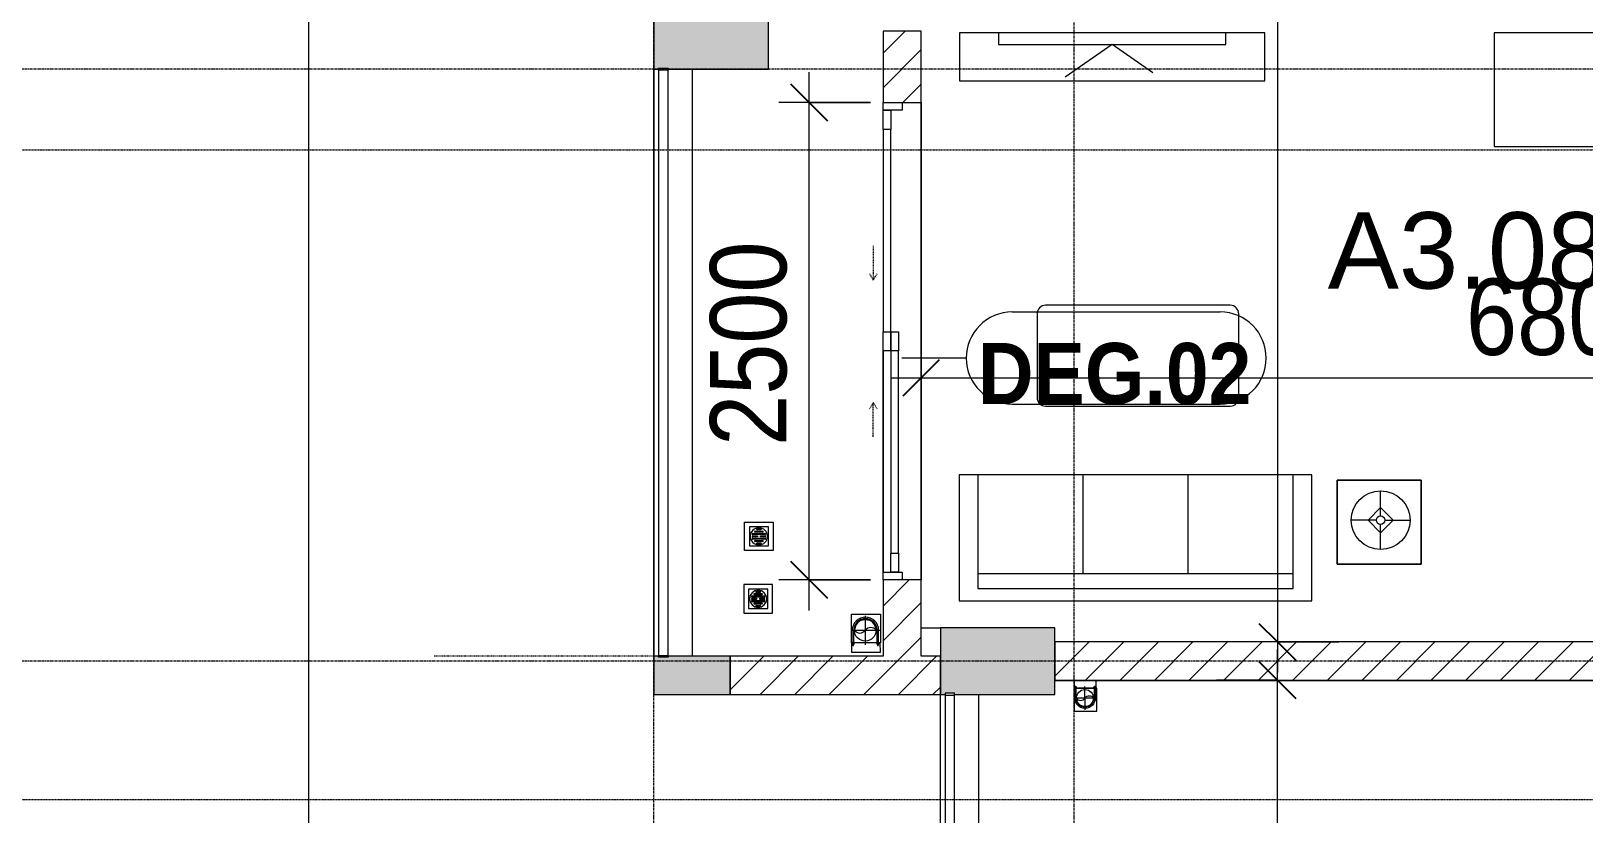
# Model space of a CAD drawing. Header units: millimetres. Extents: x 1591 to 239055, y -15958 to 83255.
# Drawn here: x 198571 to 206702, y 69136 to 73237 of the extents above; entities that cross this region are included whole.
import ezdxf

# ---------------------------------------------------------------- set-up
doc = ezdxf.new("R2010")
doc.units = ezdxf.units.MM
for name, pattern in [('Dash', [6, 3, -3]), ('Dash 1_8_', [6.35, 3.175, -3.175]), ('Dash Dot 3_16_', [7.9375, 4.7625, -1.5875, 0, -1.5875]), ('Grid Line', [22.225, 12.7, -3.175, 3.175, -3.175]), ('IMPORT-CENTER _2_', [40.64, 25.4, -5.08, 5.08, -5.08])]:
    doc.linetypes.add(name, pattern=pattern)
for name, color, linetype, lineweight in [('0-1', 250, 'Continuous', 5), ('A-ANNO-DIMS', 211, 'Continuous', 9), ('A-ANNO-DIMS-160', 211, 'Continuous', 9), ('A-AREA', 32, 'Dash 1_8_', 9), ('A-AREA-IDEN', 2, 'Continuous', 9), ('A-DOOR', 31, 'Continuous', 9), ('A-DOOR-FRAM', 31, 'Continuous', 9), ('A-DOOR-HDLN', 31, 'Dash', 9), ('A-DOOR-IDEN', 31, 'Continuous', 9), ('A-FLOR-1', 7, 'Continuous', 9), ('A-FLOR-2', 9, 'Continuous', 9), ('A-FLOR-HRAL', 11, 'Continuous', 9), ('A-FLOR-HRAL-1', 254, 'Continuous', 9), ('A-FLOR-HRAL-2', 9, 'Continuous', 9), ('A-WALL', 113, 'Continuous', 9), ('A-WALL-2', 9, 'Continuous', 9), ('A-WALL-3', 113, 'Continuous', 18), ('A-WALL-PATT-2', 111, 'Continuous', 9), ('G-ANNO-SYMB-1', 111, 'Dash Dot 3_16_', 18), ('G-IMPT', 8, 'Continuous', 9), ('G-IMPT-2', 8, 'IMPORT-CENTER _2_', 9), ('I-FURN', 30, 'Continuous', 9), ('I-FURN-1', 254, 'Continuous', 9), ('M-EQPM', 50, 'Continuous', 9), ('M-EQPM-1', 254, 'Continuous', 9), ('S-COLS-1', 52, 'Continuous', 5), ('S-COLS-2', 250, 'Continuous', 18), ('S-GRID-1', 1, 'Grid Line', 9)]:
    doc.layers.add(name, color=color, linetype=linetype, lineweight=lineweight)
doc.styles.add('Arial_13', font='arial_0.ttf', dxfattribs={"height": 400})
doc.styles.add('Arial_B_5', font='arialbd_0.ttf', dxfattribs={"width": 0.9, "height": 320})
doc.styles.add('UTM Avo', font='UTM Avo.ttf', dxfattribs={"width": 0.9, "height": 400})
doc.dimstyles.new('1_Dim_chi_tiet_2_5', dxfattribs={"dimscale": 304.8, "dimtxt": 399.720379, "dimasz": 0.629921, "dimexe": 0.524934, "dimexo": 0.0625, "dimgap": 0.052493, "dimtad": 1, "dimdec": 0, "dimrnd": 5, "dimzin": 0, "dimdsep": 46, "dimtxsty": 'UTM Avo', "dimblk1": 'OBLIQUE', "dimblk2": 'OBLIQUE', "dimsah": 1, "dimcen": 0.09, "dimdle": 0.524934, "dimazin": 0, "dimtfac": 1, "dimtdec": 4, "dimtix": 1, "dimtmove": 0, "dimatfit": 3, "dimfxl": 1.049869, "dimfxlon": 1, "dimtvp": 1, "dimtolj": 1, "dimtzin": 0, "dimarcsym": 2})
doc.dimstyles.new('1_Dim_chi_tiet_2_5_1', dxfattribs={"dimscale": 304.8, "dimtxt": 399.720379, "dimasz": 0.629921, "dimexe": 0.524934, "dimexo": 0.0625, "dimgap": 0.052493, "dimtad": 1, "dimdec": 0, "dimrnd": 5, "dimzin": 0, "dimdsep": 46, "dimtxsty": 'UTM Avo', "dimblk1": 'OBLIQUE', "dimblk2": 'OBLIQUE', "dimsah": 1, "dimcen": 0.09, "dimdle": 0.524934, "dimazin": 0, "dimtfac": 1, "dimtdec": 4, "dimtix": 1, "dimtmove": 0, "dimatfit": 3, "dimfxl": 1.049869, "dimfxlon": 1, "dimtvp": 1, "dimtolj": 1, "dimtzin": 0, "dimarcsym": 2})
pattern_1 = [(45, (95879.7, 0), (-90.50967, 90.50967), [])]

# ---------------------------------------------------------------- blocks, each defined once
blk = doc.blocks.new('NCV_TKTC_KET CAU_rvt-1-TKCS_MB TẦNG 6-8')
at = {"layer": 'S-COLS-1'}
for points in [[(106552.6, 73036.9), (106552.6, 73386.9), (105952.6, 73386.9), (105952.6, 73036.9), (105977.6, 73036.9), (105977.6, 73041.9), (106027.6, 73041.9), (106027.6, 73036.9), (106086.5, 73036.9)], [(108052.6, 69761.9), (108052.6, 70111.9), (107452.6, 70111.9), (107452.6, 69761.9), (107477.5, 69761.9), (107477.5, 69769), (107527.5, 69769), (107527.5, 69761.9), (107698.5, 69761.9)], [(106086.5, 69761.9), (106352.4, 69761.9), (106352.4, 69961.9), (106027.6, 69961.9), (106027.6, 69956.9), (105977.6, 69956.9), (105977.6, 69961.9), (105952.4, 69961.9), (105952.4, 69761.9), (106027.6, 69761.9)]]:
    blk.add_hatch(color=256, dxfattribs=at).paths.add_polyline_path(points)
at = {"layer": 'A-FLOR-1'}
for p, q in [((105952.4, 76536.9), (105952.4, 69961.9)), ((108052.6, 69835.3), (111052.6, 69835.3))]:
    blk.add_line(p, q, dxfattribs=at)
at = {"layer": 'S-COLS-2'}
for p, q in [((105952.6, 73386.9), (105952.6, 73036.9)), ((106552.6, 73036.9), (106552.6, 73386.9)), ((105952.6, 73036.9), (105977.6, 73036.9)), ((106027.6, 73036.9), (106552.6, 73036.9)), ((107452.6, 70111.9), (107452.6, 69761.9)), ((108052.6, 70111.9), (107452.6, 70111.9)), ((108052.6, 69761.9), (108052.6, 70111.9)), ((105977.6, 69961.9), (105952.4, 69961.9)), ((105952.4, 69961.9), (105952.4, 69761.9)), ((106352.4, 69961.9), (106027.6, 69961.9)), ((106352.4, 69761.9), (106352.4, 69961.9)), ((105952.4, 69761.9), (106352.4, 69761.9)), ((107452.6, 69761.9), (107477.5, 69761.9)), ((107527.5, 69761.9), (108052.6, 69761.9))]:
    blk.add_line(p, q, dxfattribs=at)
blk = doc.blocks.new('Railing - 50 x 10mm-901205-TKCS_MB TẦNG 6-8')
at = {"layer": 'A-FLOR-HRAL-2'}
for p, q in [((25, 5), (-25, 5)), ((-25, 5), (-25, -5)), ((25, -5), (25, 5)), ((-25, -5), (25, -5))]:
    blk.add_line(p, q, dxfattribs=at)
blk = doc.blocks.new('Railing - Railing-883597-TKCS_MB TẦNG 6-8')
at = {"layer": 'A-FLOR-HRAL-2'}
for p, q in [((84569, 60498.3), (84569, 59383.3)), ((84619, 59383.3), (84619, 60498.3))]:
    blk.add_line(p, q, dxfattribs=at)
for p in [(84594, 60503.3), (84594, 59378.3)]:
    blk.add_blockref('Railing - 50 x 10mm-901205-TKCS_MB TẦNG 6-8', p)
blk = doc.blocks.new('HE BEP A1 - HE BEP A 2-885810-TKCS_MB TẦNG 6-8')
at = {"layer": 'I-FURN'}
for p, q in [((662.4, 594.4), (0, 594.4)), ((0, 594.4), (0, 0)), ((662.4, 0), (662.4, 594.4)), ((662.4, 594.4), (3700, 594.4)), ((662.4, 0), (662.4, 594.4)), ((3700, 594.4), (3700, 0)), ((3700, 594.4), (3700, 0)), ((862.4, 494.4), (1706.9, 494.4)), ((3175.6, 513.2), (2394, 513.2)), ((844.9, 120.7), (844.9, 476.9)), ((876.4, 408.9), (1346.8, 408.9)), ((1298.3, 440.1), (924.9, 440.1)), ((1644.4, 423.2), (1459, 423.2)), ((1602.7, 313.4), (1523.8, 418.4)), ((1541.1, 452.3), (1528.6, 445.1)), ((1566.6, 443.1), (1618.1, 322.3)), ((1724.4, 476.9), (1724.4, 120.7)), ((2364, 483.2), (2364, 111.2)), ((2474.5, 410.3), (2470.1, 405.9)), ((2503.6, 381.1), (2474.5, 410.3)), ((2692.1, 413), (2663, 383.9)), ((2667.3, 379.5), (2696.5, 408.6)), ((2696.5, 408.6), (2692.1, 413)), ((2873.2, 408.6), (2877.5, 413)), ((2902.3, 379.5), (2873.2, 408.6)), ((2877.5, 413), (2906.7, 383.9)), ((3066, 381.1), (3095.1, 410.3)), ((3095.1, 410.3), (3099.5, 405.9)), ((3205.6, 483.2), (3205.6, 111.2)), ((871.5, 386.8), (871.5, 182.3)), ((871.5, 380.9), (1351.6, 380.9)), ((871.5, 352.9), (1351.6, 352.9)), ((1351.6, 182.3), (1351.6, 386.8)), ((1405.6, 369.9), (1405.6, 183.2)), ((1697.8, 183.2), (1697.8, 369.9)), ((2470.1, 405.9), (2499.2, 376.7)), ((2499.2, 376.7), (2503.6, 381.1)), ((2663, 383.9), (2667.3, 379.5)), ((2906.7, 383.9), (2902.3, 379.5)), ((3070.4, 376.7), (3066, 381.1)), ((3099.5, 405.9), (3070.4, 376.7)), ((871.5, 324.9), (1351.6, 324.9)), ((871.5, 296.9), (1351.6, 296.9)), ((871.5, 268.9), (1351.6, 268.9)), ((1618.1, 322.3), (1602.7, 313.4)), ((871.5, 240.9), (1351.6, 240.9)), ((871.5, 212.9), (1351.6, 212.9)), ((871.5, 184.9), (1351.6, 184.9)), ((2467.4, 188.3), (2496.5, 217.4)), ((2471.8, 183.9), (2467.4, 188.3)), ((2500.9, 213), (2471.8, 183.9)), ((2496.5, 217.4), (2500.9, 213)), ((2660.2, 215.8), (2664.6, 220.2)), ((2689.3, 186.7), (2660.2, 215.8)), ((2664.6, 220.2), (2693.7, 191.1)), ((2693.7, 191.1), (2689.3, 186.7)), ((2905, 220.2), (2875.9, 191.1)), ((2875.9, 191.1), (2880.3, 186.7)), ((2880.3, 186.7), (2909.4, 215.8)), ((2909.4, 215.8), (2905, 220.2)), ((3073.1, 217.4), (3068.7, 213)), ((3068.7, 213), (3097.9, 183.9)), ((3102.3, 188.3), (3073.1, 217.4)), ((3097.9, 183.9), (3102.3, 188.3)), ((1706.9, 103.2), (862.4, 103.2)), ((877.9, 156.9), (1345.2, 156.9)), ((924.9, 128.9), (1298.3, 128.9)), ((1459, 129.9), (1644.4, 129.9)), ((2451.6, 122.3), (2451.6, 118.3)), ((2484.1, 122.3), (2451.6, 122.3)), ((2451.6, 118.3), (2484.1, 118.3)), ((2484.1, 118.3), (2484.1, 122.3)), ((3085.5, 118.3), (3085.5, 122.3)), ((3085.5, 122.3), (3118, 122.3)), ((3118, 118.3), (3085.5, 118.3)), ((3118, 122.3), (3118, 118.3)), ((0, 0), (662.4, 0)), ((3700, 0), (662.4, 0)), ((3175.6, 81.2), (2394, 81.2))]:
    blk.add_line(p, q, dxfattribs=at)
for centre, radius in [((1485.9, 449.9), 17.8), ((1592.6, 449.9), 17.8), ((2581.9, 298.5), 142.6), ((2581.9, 298.5), 131.3), ((2987.7, 298.5), 142.6), ((2987.7, 298.5), 131.3), ((1552.8, 316.6), 22.2), ((2581.9, 298.5), 87.2), ((2581.9, 298.5), 43.6), ((2581.9, 298.5), 30.9), ((2987.7, 298.5), 87.2), ((2987.7, 298.5), 43.6), ((2987.7, 298.5), 30.9)]:
    blk.add_circle(centre, radius, dxfattribs=at)
for centre, radius, start, end in [((862.4, 476.9), 17.5, 90, 180), ((1706.9, 476.9), 17.5, 0, 90), ((2394, 483.2), 30, 90, 180), ((3175.6, 483.2), 30, 360, 90), ((924.9, 386.8), 53.3, 90, 180), ((1298.3, 386.8), 53.3, 360, 90), ((1459, 369.9), 53.3, 90, 180), ((1537.5, 429.7), 17.8, 119.9521, 219.46175), ((1549.9, 436.9), 17.8, 20.53791, 119.9521), ((1644.4, 369.9), 53.3, 360, 90), ((924.9, 182.3), 53.3, 180, 270), ((1298.3, 182.3), 53.3, 270, 360), ((1459, 183.2), 53.3, 180, 270), ((1644.4, 183.2), 53.3, 270, 360), ((862.4, 120.7), 17.5, 180, 270), ((1706.9, 120.7), 17.5, 270, 360), ((2394, 111.2), 30, 180, 270), ((2485.1, 120.7), 33.5, 163.94189, 180), ((2485.1, 120.7), 33.5, 180, 196.05811), ((2476.6, 123.1), 24.7, 145.20397, 163.94189), ((2476.6, 118.2), 24.7, 196.05811, 214.79603), ((2467.8, 120.3), 11.6, 9.9102, 170.0898), ((2467.8, 120.3), 11.6, 189.71775, 350.28225), ((2471.3, 126.9), 18.1, 120.79762, 145.20397), ((2471.3, 114.5), 18.1, 214.79603, 239.20238), ((2467.9, 132.6), 11.5, 90, 120.79762), ((2467.9, 108.8), 11.5, 239.20238, 270), ((2467.9, 132.6), 11.5, 59.20238, 90), ((2467.9, 108.8), 11.5, 270, 300.79762), ((2464.5, 126.9), 18.1, 34.79603, 59.20238), ((2464.5, 114.5), 18.1, 300.79762, 325.20397), ((2459.1, 123.1), 24.7, 16.05811, 34.79603), ((2459.1, 118.2), 24.7, 325.20397, 343.94189), ((2450.6, 120.7), 33.5, 0, 16.05811), ((2450.6, 120.7), 33.5, 343.94189, 0), ((3119, 120.7), 33.5, 163.94189, 180), ((3119, 120.7), 33.5, 180, 196.05811), ((3110.5, 123.1), 24.7, 145.20397, 163.94189), ((3110.5, 118.2), 24.7, 196.05811, 214.79603), ((3105.2, 126.9), 18.1, 120.79762, 145.20397), ((3105.2, 114.5), 18.1, 214.79603, 239.20238), ((3101.8, 120.3), 11.6, 9.9102, 170.0898), ((3101.8, 120.3), 11.6, 189.71775, 350.28225), ((3101.8, 132.6), 11.5, 90, 120.79762), ((3101.8, 108.8), 11.5, 239.20238, 270), ((3101.8, 132.6), 11.5, 59.20238, 90), ((3101.8, 108.8), 11.5, 270, 300.79762), ((3098.4, 126.9), 18.1, 34.79603, 59.20238), ((3098.4, 114.5), 18.1, 300.79762, 325.20397), ((3093, 123.1), 24.7, 16.05811, 34.79603), ((3093, 118.2), 24.7, 325.20397, 343.94189), ((3084.5, 120.7), 33.5, 0, 16.05811), ((3084.5, 120.7), 33.5, 343.94189, 0), ((3175.6, 111.2), 30, 270, 0)]:
    blk.add_arc(centre, radius, start, end, dxfattribs=at)
at = {"layer": 'I-FURN-1'}
for p, q in [((3700, 594.4), (0, 594.4)), ((0, 594.4), (0, 0)), ((3700, 0), (3700, 594.4)), ((0, 0), (3700, 0))]:
    blk.add_line(p, q, dxfattribs=at)
blk = doc.blocks.new('THU NUOC - THU NUOC-455054-TKCS_MB TẦNG 6-8')
at = {"layer": 'M-EQPM-1'}
for p, q in [((-66.3, -70.6), (-66.3, 79.4)), ((-66.3, 79.4), (83.7, 79.4)), ((58.7, 54.4), (-41.3, 54.4)), ((-41.3, 54.4), (-41.3, -45.6)), ((-23.3, 19.6), (40.9, 19.6)), ((40.9, 13.6), (-23.3, 13.6)), ((-23.3, 7.2), (0.7, 7.2)), ((0.7, 1.2), (-23.3, 1.2)), ((-11, 32.1), (28.5, 32.1)), ((28.5, 26.1), (-11, 26.1)), ((-1.1, 44.5), (18.5, 44.5)), ((18.5, 38.5), (-1.1, 38.5)), ((0.7, 7.2), (0.7, 1.2)), ((16.7, 1.2), (16.7, 7.2)), ((16.7, 7.2), (40.9, 7.2)), ((40.9, 1.2), (16.7, 1.2)), ((58.7, -45.6), (58.7, 54.4)), ((83.7, 79.4), (83.7, -70.6)), ((83.7, -70.6), (-66.3, -70.6)), ((-41.3, -45.6), (58.7, -45.6)), ((-23.3, -4.8), (40.9, -4.8)), ((40.9, -10.8), (-23.3, -10.8)), ((-11, -17.3), (28.5, -17.3)), ((28.5, -23.3), (-11, -23.3)), ((-1.1, -29.6), (18.5, -29.6)), ((18.5, -35.6), (-1.1, -35.6))]:
    blk.add_line(p, q, dxfattribs=at)
for centre, radius, start, end in [((8.7, 4.4), 45, 0, 180), ((8.7, 4.4), 45, 360, 180), ((8.7, 4.4), 45, 180, 0), ((8.7, 4.4), 45, 180, 360), ((-23.3, 16.6), 3, 90, 270), ((-23.3, 4.2), 3, 90, 270), ((-11, 29.1), 3, 90, 270), ((-1.1, 41.5), 3, 90, 270), ((18.5, 41.5), 3, 270, 90), ((28.5, 29.1), 3, 270, 90), ((40.9, 16.6), 3, 270, 90), ((40.9, 4.2), 3, 270, 90), ((-23.3, -7.8), 3, 90, 270), ((-11, -20.3), 3, 90, 270), ((-1.1, -32.6), 3, 90, 270), ((18.5, -32.6), 3, 270, 90), ((28.5, -20.3), 3, 270, 90), ((40.9, -7.8), 3, 270, 90)]:
    blk.add_arc(centre, radius, start, end, dxfattribs=at)
blk = doc.blocks.new('LOBBY_SOFA_1 - LOBBY_SOFA_1-901220-TKCS_MB TẦNG 6-8')
at = {"layer": 'I-FURN'}
for p, q in [((-2556, 0), (-2556, -660)), ((-708, 0), (-2556, 0)), ((-708, -660), (-708, 0)), ((-2457, -66), (-2457, -660)), ((-807, -66), (-2457, -66)), ((-807, -660), (-807, -66)), ((-807, -143), (-2457, -143)), ((-1907, -143), (-1907, -660)), ((-1357, -143), (-1357, -660)), ((-3128.2, -193.5), (-2688.2, -193.5)), ((-3128.2, -633.5), (-3128.2, -193.5)), ((-2688.2, -193.5), (-2688.2, -633.5)), ((-2915.4, -269), (-2915.4, -401)), ((-2915.4, -357), (-2981.4, -423)), ((-2849.4, -423), (-2915.4, -357)), ((-2937.4, -423), (-3069.4, -423)), ((-2981.4, -423), (-2915.4, -489)), ((-2915.4, -489), (-2849.4, -423)), ((-2915.4, -445), (-2915.4, -577)), ((-2893.4, -423), (-2761.4, -423)), ((-2688.2, -633.5), (-3128.2, -633.5)), ((-2556, -660), (-708, -660)), ((-1160.3, -1020.5), (-2128.3, -1020.5)), ((-2172.3, -1064.5), (-2172.3, -1504.5)), ((-1116.3, -1504.5), (-1116.3, -1064.5)), ((-2128.3, -1548.5), (-1160.3, -1548.5))]:
    blk.add_line(p, q, dxfattribs=at)
for radius in [154, 22]:
    blk.add_circle((-2915.4, -423), radius, dxfattribs=at)
for centre, start, end in [((-2128.3, -1064.5), 90, 180), ((-1160.3, -1064.5), 0, 90), ((-2128.3, -1504.5), 180, 270), ((-1160.3, -1504.5), 270, 0)]:
    blk.add_arc(centre, 44, start, end, dxfattribs=at)
at = {"layer": 'I-FURN-1'}
for p, q in [((-708, 0), (-2556, 0)), ((-2556, 0), (-2556, -660)), ((-708, -660), (-708, 0)), ((-2688.2, -193.5), (-3128.2, -193.5)), ((-3128.2, -193.5), (-3128.2, -633.5)), ((-2688.2, -633.5), (-2688.2, -193.5)), ((-3128.2, -633.5), (-2688.2, -633.5)), ((-2556, -660), (-708, -660)), ((-1160.3, -1020.5), (-2128.3, -1020.5)), ((-2172.3, -1064.5), (-2172.3, -1504.5)), ((-1116.3, -1504.5), (-1116.3, -1064.5)), ((-2128.3, -1548.5), (-1160.3, -1548.5))]:
    blk.add_line(p, q, dxfattribs=at)
for centre, start, end in [((-2128.3, -1064.5), 90, 180), ((-1160.3, -1064.5), 0, 90), ((-2128.3, -1504.5), 180, 270), ((-1160.3, -1504.5), 270, 0)]:
    blk.add_arc(centre, 44, start, end, dxfattribs=at)
blk = doc.blocks.new('RES_BAN AN - RES_BAN AN-901223-TKCS_MB TẦNG 6-8')
at = {"layer": 'I-FURN-1'}
for p, q in [((1600, 0), (0, 0)), ((0, 0), (0, -250)), ((1600, -250), (1600, 0)), ((0, -250), (1600, -250))]:
    blk.add_line(p, q, dxfattribs=at)
blk = doc.blocks.new('KE TIVI-2 - KE TIVI-2-885819-TKCS_MB TẦNG 6-8')
at = {"layer": 'I-FURN-1'}
for p, q in [((-595.6, 0), (-595.6, -60)), ((595.6, 0), (-595.6, 0)), ((-595.6, -60), (595.6, -60)), ((0, -60), (-245.7, -232.1)), ((213, -209.1), (0, -60)), ((595.6, -60), (595.6, 0))]:
    blk.add_line(p, q, dxfattribs=at)
blk = doc.blocks.new('NCV_TKTC_TANG 6 - 8_rvt-2-TKCS_MB TẦNG 6-8')
at = {"layer": 'A-FLOR-2'}
for p, q in [((107352.6, 72861.9), (107352.6, 70361.9)), ((107352.6, 70361.9), (107352.6, 72861.9)), ((107152.6, 71561.9), (107152.6, 70401.9)), ((107352.6, 70111.9), (107452.6, 70111.9))]:
    blk.add_line(p, q, dxfattribs=at)
at = {"layer": 'A-WALL-2'}
for p, q in [((107452.6, 68636.9), (107452.6, 69761.9)), ((107652.6, 69761.9), (107652.6, 68636.9))]:
    blk.add_line(p, q, dxfattribs=at)
at = {"layer": 'A-FLOR-HRAL-1'}
blk.add_blockref('Railing - Railing-883597-TKCS_MB TẦNG 6-8', (22908.5, 9260.7), dxfattribs=at)
at = {"layer": 'I-FURN-1'}
for name, p in [('RES_BAN AN - RES_BAN AN-901223-TKCS_MB TẦNG 6-8', (107552.2, 73226.9)), ('KE TIVI-2 - KE TIVI-2-885819-TKCS_MB TẦNG 6-8', (108352.2, 73226.9)), ('HE BEP A1 - HE BEP A 2-885810-TKCS_MB TẦNG 6-8', (110352.6, 72632.6))]:
    blk.add_blockref(name, p, dxfattribs=at)
at = {"layer": 'I-FURN-1', "rotation": 180}
blk.add_blockref('LOBBY_SOFA_1 - LOBBY_SOFA_1-901220-TKCS_MB TẦNG 6-8', (106842.6, 70251.9), dxfattribs=at)
at = {"layer": 'M-EQPM-1'}
blk.add_blockref('THU NUOC - THU NUOC-455054-TKCS_MB TẦNG 6-8', (106493.8, 70585.9), dxfattribs=at)
blk = doc.blocks.new('TKTC_XREF_251221_MB TANG 2-7 - TKTC_XREF_260130_MB TANG 2-5_dwg_$cc-4746808-TKCS_MB TẦNG 6-8')
at = {"layer": 'G-IMPT-2'}
for p, q in [((-0.673, 0), (0.673, 0)), ((0, -0.673), (0, 0.673))]:
    blk.add_line(p, q, dxfattribs=at)
at = {"layer": 'M-EQPM'}
blk.add_circle((0, 0), 0.5, dxfattribs=at)
for centre, radius, start, end in [((0, 0), 0.5, 90, 270), ((0.188, 0.25), 0.313, 126.8699, 233.1301), ((-0.188, -0.25), 0.313, 306.8699, 53.1301)]:
    blk.add_arc(centre, radius, start, end, dxfattribs=at)
blk = doc.blocks.new('TKTC_XREF_251221_MB TANG 2-7 - TKTC_XREF_260130_MB TANG 2-5_dwg_CUM U_DN100-4746796-TKCS_MB TẦNG 6-8')
at = {"layer": 'G-IMPT'}
blk.add_hatch(color=256, dxfattribs=at).paths.add_polyline_path([(0, 61), (0, 57), (14.8, 55.1), (28.5, 49.4), (40.3, 40.3), (49.4, 28.5), (55.1, 14.8), (57, 0), (55.1, -14.8), (49.4, -28.5), (40.3, -40.3), (28.5, -49.4), (14.8, -55.1), (0, -57), (0, -61), (15.8, -58.9), (30.5, -52.8), (43.1, -43.1), (52.8, -30.5), (58.9, -15.8), (61, 0), (58.9, 15.8), (52.8, 30.5), (43.1, 43.1), (30.5, 52.8), (15.8, 58.9)])
for p, q in [((-79.1, 66.6), (-79.1, 63.4)), ((-76.6, 66.6), (-76.6, 63.4)), ((-74.6, 66.6), (-74.6, 63.4)), ((-72.7, 69.3), (-72.7, 60.7)), ((-66.9, 67.9), (-71.7, 67.9)), ((-66.9, 62.1), (-71.7, 62.1)), ((-65, 69), (0, 69)), ((-79.1, -63.4), (-79.1, -66.6)), ((-76.6, -63.4), (-76.6, -66.6)), ((-74.6, -63.4), (-74.6, -66.6)), ((-72.7, -60.7), (-72.7, -69.3)), ((-66.9, -62.1), (-71.7, -62.1)), ((-66.9, -67.9), (-71.7, -67.9)), ((-65, -69), (0, -69))]:
    blk.add_line(p, q, dxfattribs=at)
at = {"layer": 'G-IMPT', "flags": 128}
for points in [[(-72.7, 67.6), (-78.1, 67.6), (-78.1, 62.4), (-72.7, 62.4)], [(-71.7, 59.2), (-66.9, 59.2), (-66.9, 70.8), (-71.7, 70.8)], [(-66.9, 70.8), (-66.9, 72.7), (-65, 72.7), (-65, 57.3), (-66.9, 57.3), (-66.9, 59.2)], [(-65, 61), (0, 61), (0, 57)], [(-72.7, -62.4), (-78.1, -62.4), (-78.1, -67.6), (-72.7, -67.6)], [(-71.7, -70.8), (-66.9, -70.8), (-66.9, -59.2), (-71.7, -59.2)], [(-66.9, -59.2), (-66.9, -57.3), (-65, -57.3), (-65, -72.7), (-66.9, -72.7), (-66.9, -70.8)], [(-65, -61), (0, -61), (0, -57)]]:
    blk.add_lwpolyline(points, dxfattribs=at)
at = {"layer": 'G-IMPT'}
for centre, radius, start, end in [((-78.1, 66.6), 0.96, 90, 180), ((-78.1, 63.4), 0.96, 180, 270), ((-71.1, 69.3), 1.56, 112.61986, 247.38014), ((-67.9, 65), 4.8, 143.1301, 216.8699), ((-71.1, 60.7), 1.56, 112.61986, 247.38014), ((0, 0), 69, 270, 90), ((0, 0), 61, 270, 90), ((0, 0), 57, 270, 90), ((-78.1, -63.4), 0.96, 90, 180), ((-78.1, -66.6), 0.96, 180, 270), ((-71.1, -60.7), 1.56, 112.61986, 247.38014), ((-67.9, -65), 4.8, 143.1301, 216.8699), ((-71.1, -69.3), 1.56, 112.61986, 247.38014)]:
    blk.add_arc(centre, radius, start, end, dxfattribs=at)
blk = doc.blocks.new('TKTC_XREF_251221_MB TANG 2-7 - TKTC_XREF_260130_MB TANG 2-5_dwg_$cc-4746798-TKCS_MB TẦNG 6-8')
at = {"layer": 'G-IMPT-2'}
for p, q in [((-0.673, 0), (0.673, 0)), ((0, -0.673), (0, 0.673))]:
    blk.add_line(p, q, dxfattribs=at)
at = {"layer": 'M-EQPM'}
blk.add_circle((0, 0), 0.5, dxfattribs=at)
for centre, radius, start, end in [((0, 0), 0.5, 90, 270), ((0.188, 0.25), 0.313, 126.8699, 233.1301), ((-0.188, -0.25), 0.313, 306.8699, 53.1301)]:
    blk.add_arc(centre, radius, start, end, dxfattribs=at)
blk = doc.blocks.new('TKTC_XREF_251221_MB TANG 2-7 - TKTC_XREF_260130_MB TANG 2-5_dwg_CUM U_DN100-4746799-TKCS_MB TẦNG 6-8')
at = {"layer": 'G-IMPT'}
blk.add_hatch(color=256, dxfattribs=at).paths.add_polyline_path([(0, 61), (16, 59), (31, 53), (43, 43), (53, 31), (59, 16), (61, 0), (59, -16), (53, -30), (43, -43), (31, -53), (16, -59), (0, -61), (0, -57), (15, -55), (29, -49), (40, -40), (49, -28), (55, -15), (57, 0), (55, 15), (49, 29), (40, 40), (29, 49), (15, 55), (0, 57)])
for p, q in [((-79, 67), (-79, 63)), ((-77, 67), (-77, 63)), ((-75, 67), (-75, 63)), ((-73, 69), (-73, 61)), ((-67, 68), (-72, 68)), ((-67, 62), (-72, 62)), ((-65, 69), (0, 69)), ((-79, -63), (-79, -67)), ((-77, -63), (-77, -67)), ((-75, -63), (-75, -67)), ((-73, -61), (-73, -69)), ((-67, -62), (-72, -62)), ((-67, -68), (-72, -68)), ((-65, -69), (0, -69))]:
    blk.add_line(p, q, dxfattribs=at)
at = {"layer": 'G-IMPT', "flags": 128}
for points in [[(-73, 68), (-78, 68), (-78, 62), (-73, 62)], [(-72, 59), (-67, 59), (-67, 71), (-72, 71)], [(-67, 71), (-67, 73), (-65, 73), (-65, 57), (-67, 57), (-67, 59)], [(-65, 61), (0, 61), (0, 57)], [(-73, -62), (-78, -62), (-78, -68), (-73, -68)], [(-72, -71), (-67, -71), (-67, -59), (-72, -59)], [(-67, -59), (-67, -57), (-65, -57), (-65, -73), (-67, -73), (-67, -71)], [(-65, -61), (0, -61), (0, -57)]]:
    blk.add_lwpolyline(points, dxfattribs=at)
at = {"layer": 'G-IMPT'}
for centre, radius, start, end in [((-78, 67), 0.96, 90, 180), ((-78, 63), 0.96, 180, 270), ((-71, 69), 1.56, 112.6199, 247.3801), ((-68, 65), 4.8, 143.1301, 216.8699), ((-71, 61), 1.56, 112.6199, 247.3801), ((0, 0), 69, 270, 90), ((0, 0), 61, 270, 90), ((0, 0), 57, 270, 90), ((-78, -63), 0.96, 90, 180), ((-78, -67), 0.96, 180, 270), ((-71, -61), 1.56, 112.6199, 247.3801), ((-68, -65), 4.8, 143.1301, 216.8699), ((-71, -69), 1.56, 112.6199, 247.3801)]:
    blk.add_arc(centre, radius, start, end, dxfattribs=at)
blk = doc.blocks.new('TKTC_XREF_251221_MB TANG 2-7 - TKTC_XREF_260130_MB TANG 2-5_dwg_THU NUOC - THU NUOC-444531-TKCS_MB TẦNG 1-4746804-TKCS_MB TẦNG 6-8')
at = {"layer": 'G-IMPT'}
for p, q in [((-23.3, 10.8), (40.9, 10.8)), ((40.9, 4.8), (-23.3, 4.8)), ((-11, 23.3), (28.5, 23.3)), ((28.5, 17.3), (-11, 17.3)), ((-1.1, 35.6), (18.5, 35.6)), ((18.5, 29.6), (-1.1, 29.6)), ((-23.3, -13.6), (40.9, -13.6)), ((40.9, -19.6), (-23.3, -19.6)), ((-11, -26.1), (28.5, -26.1)), ((28.5, -32.1), (-11, -32.1)), ((-1.1, -38.5), (18.5, -38.5)), ((18.5, -44.5), (-1.1, -44.5))]:
    blk.add_line(p, q, dxfattribs=at)
at = {"layer": 'G-IMPT', "flags": 128}
for points in [[(83.7, -79.4), (83.7, 70.6), (-66.3, 70.6), (-66.3, -79.4)], [(58.7, -54.4), (58.7, 45.6), (-41.3, 45.6), (-41.3, -54.4)]]:
    blk.add_lwpolyline(points, close=True, dxfattribs=at)
for points in [[(-23.3, -1.2), (0.7, -1.2), (0.7, -7.2), (-23.3, -7.2)], [(40.9, -7.2), (16.7, -7.2), (16.7, -1.2), (40.9, -1.2)]]:
    blk.add_lwpolyline(points, dxfattribs=at)
at = {"layer": 'G-IMPT'}
for centre, radius, start, end in [((8.7, -4.4), 45, 360, 180), ((8.7, -4.4), 45, 360, 180), ((-23.3, 7.8), 3, 90, 270), ((-11, 20.3), 3, 90, 270), ((-1.1, 32.6), 3, 90, 270), ((18.5, 32.6), 3, 270, 90), ((28.5, 20.3), 3, 270, 90), ((40.9, 7.8), 3, 270, 90), ((8.7, -4.4), 45, 180, 360), ((8.7, -4.4), 45, 180, 360), ((-23.3, -4.2), 3, 90, 270), ((-23.3, -16.6), 3, 90, 270), ((-11, -29.1), 3, 90, 270), ((-1.1, -41.5), 3, 90, 270), ((18.5, -41.5), 3, 270, 90), ((28.5, -29.1), 3, 270, 90), ((40.9, -4.2), 3, 270, 90), ((40.9, -16.6), 3, 270, 90)]:
    blk.add_arc(centre, radius, start, end, dxfattribs=at)
blk = doc.blocks.new('TKTC_XREF_251221_MB TANG 2-7 - TKTC_XREF_251221_MB TANG 2-7-2039446-TKCS_MB TẦNG 6-8')
at = {"layer": 'M-EQPM'}
for p, q in [((73335.5, 52945.9), (73485.9, 52945.9)), ((73335.5, 52796.3), (73335.5, 52945.9)), ((73485.9, 52945.9), (73485.9, 52796.3)), ((73335.3, 52796.2), (73335.6, 52746.4)), ((73485.7, 52796.2), (73335.3, 52796.2)), ((73485.9, 52796.3), (73335.5, 52796.3)), ((73486, 52746.4), (73485.7, 52796.2)), ((73335.6, 52746.4), (73486, 52746.4)), ((74499.9, 52558.4), (74499.9, 52438.4)), ((74500, 52598.4), (74500, 52558.4)), ((74615.8, 52598.4), (74500, 52598.4)), ((74500, 52558.4), (74615.8, 52558.4)), ((74619.4, 52558.4), (74500, 52558.4)), ((74615.8, 52558.4), (74615.8, 52598.4)), ((74619.4, 52438.4), (74619.4, 52558.4)), ((74499.9, 52438.4), (74619.4, 52438.4))]:
    blk.add_line(p, q, dxfattribs=at)
blk.add_blockref('TKTC_XREF_251221_MB TANG 2-7 - TKTC_XREF_260130_MB TANG 2-5_dwg_THU NUOC - THU NUOC-444531-TKCS_MB TẦNG 1-4746804-TKCS_MB TẦNG 6-8', (72837.2, 53030.5))
for name, p, xscale, yscale, zscale, rotation in [('TKTC_XREF_251221_MB TANG 2-7 - TKTC_XREF_260130_MB TANG 2-5_dwg_$cc-4746808-TKCS_MB TẦNG 6-8', (73407, 52861.2), 113.7150000000073, 113.7150000000073, 113.7150000000073, 269.9990086637467), ('TKTC_XREF_251221_MB TANG 2-7 - TKTC_XREF_260130_MB TANG 2-5_dwg_CUM U_DN100-4746796-TKCS_MB TẦNG 6-8', (73407.9, 52861.2), 0.9975000000000007, 0.9975000000000007, 0.9975000000000007, 90.00099133829464), ('TKTC_XREF_251221_MB TANG 2-7 - TKTC_XREF_260130_MB TANG 2-5_dwg_$cc-4746798-TKCS_MB TẦNG 6-8', (74557.4, 52505.5), 90.00000000005122, 90.00000000005122, 90.00000000005122, 90.37402677993775)]:
    blk.add_blockref(name, p, dxfattribs=dict(xscale=xscale, yscale=yscale, zscale=zscale, rotation=rotation))
at = {"extrusion": (0, 0, -1), "xscale": 0.7894736842105242, "yscale": 0.7894736842105242, "zscale": -0.7894736842105242, "rotation": 269.9999999984438}
blk.add_blockref('TKTC_XREF_251221_MB TANG 2-7 - TKTC_XREF_260130_MB TANG 2-5_dwg_CUM U_DN100-4746799-TKCS_MB TẦNG 6-8', (-74557.6, 52507.1), dxfattribs=at)
blk = doc.blocks.new('Railing - 50 x 10mm-1251311-TKCS_MB TẦNG 6-8')
at = {"layer": 'A-FLOR-HRAL'}
for p, q in [((25, 5), (-25, 5)), ((-25, 5), (-25, -5)), ((25, -5), (25, 5)), ((-25, -5), (25, -5))]:
    blk.add_line(p, q, dxfattribs=at)
blk = doc.blocks.new('Railing - Railing-3828796-TKCS_MB TẦNG 6-8')
at = {"layer": 'A-FLOR-HRAL'}
for p, q in [((105977.6, 73031.9), (105977.6, 69966.9)), ((106027.6, 69966.9), (106027.6, 73031.9))]:
    blk.add_line(p, q, dxfattribs=at)
at = {"extrusion": (0, 0, -1), "zscale": -1}
for p in [(-106002.6, 73036.9), (-106002.6, 69961.9)]:
    blk.add_blockref('Railing - 50 x 10mm-1251311-TKCS_MB TẦNG 6-8', p, dxfattribs=at)
blk = doc.blocks.new('DEG_02-DEG_03 - DEG_02-2500x2400mm-CỬA ĐI 02 CÁNH TRƯỢT-841416-TKCS_MB TẦNG 6-8')
at = {"layer": 'A-DOOR'}
for p, q in [((-1210, -100), (-1210, -60)), ((-1210, -60), (-1110, -60)), ((-1110, -60), (-1110, -100)), ((-50, -60), (-1110, -60)), ((-50, -60), (-50, -20)), ((-50, -20), (50, -20)), ((50, -60), (-50, -60)), ((-50, -100), (-50, -60)), ((-50, -60), (50, -60)), ((50, -20), (50, -60)), ((1110, -20), (50, -20)), ((50, -60), (1110, -60)), ((50, -60), (50, -100)), ((1110, -60), (1110, -20)), ((1110, -20), (1210, -20)), ((1210, -60), (1110, -60)), ((1210, -20), (1210, -60)), ((-1110, -100), (-1210, -100)), ((-1110, -100), (-50, -100)), ((50, -100), (-50, -100))]:
    blk.add_line(p, q, dxfattribs=at)
at = {"layer": 'A-DOOR-FRAM'}
for p, q in [((-1250, 0), (-1210, 0)), ((-1250, -100), (-1250, 0)), ((-1210, 0), (-1210, -100)), ((1210, -100), (1210, 0)), ((1210, 0), (1250, 0)), ((1250, 0), (1250, -100)), ((-1210, -100), (-1250, -100)), ((1250, -100), (1210, -100))]:
    blk.add_line(p, q, dxfattribs=at)
at = {"layer": 'A-DOOR-HDLN'}
for p, q in [((-500.4, -151.1), (-320.4, -151.1)), ((-320.4, -151.1), (-355, -131.1)), ((-320.4, -151.1), (-355, -171.1)), ((320.4, -151.1), (355, -131.1)), ((320.4, -151.1), (355, -171.1)), ((500.4, -151.1), (320.4, -151.1))]:
    blk.add_line(p, q, dxfattribs=at)
blk = doc.blocks.new('DIMBLOCK21-TKCS_MB TẦNG 6-8')
at = {"layer": 'A-ANNO-DIMS-160'}
for p, q in [((200025.4, 53151.9), (200025.4, 78396.9)), ((199705.4, 78236.9), (200185.4, 78236.9)), ((200025.4, 78236.9), (199705.4, 78236.9)), ((200345.4, 53311.9), (199865.4, 53311.9)), ((200025.4, 53311.9), (200345.4, 53311.9))]:
    blk.add_line(p, q, dxfattribs=at)
at = {"layer": 'A-ANNO-DIMS-160', "lineweight": 25}
for p, q in [((200025.4, 78236.9), (199929.4, 78332.9)), ((200025.4, 78236.9), (200121.4, 78140.9)), ((200025.4, 53311.9), (199929.4, 53407.9)), ((200025.4, 53311.9), (200121.4, 53215.9))]:
    blk.add_line(p, q, dxfattribs=at)
at = {"layer": 'A-ANNO-DIMS-160', "color": 0, "insert": (199505.8, 65089.7), "char_height": 400, "width": 1643.295, "attachment_point": 1, "rotation": 90, "line_spacing_factor": 1.110334, "style": 'UTM Avo'}
blk.add_mtext('24925', dxfattribs=at)
blk = doc.blocks.new('_Oblique')
at = {"color": 0, "linetype": 'ByBlock', "lineweight": -2}
blk.add_line((-0.5, -0.5), (0.5, 0.5), dxfattribs=at)
blk = doc.blocks.new('DIMBLOCK142-TKCS_MB TẦNG 6-8')
at = {"layer": 'A-ANNO-DIMS-160'}
for p, q in [((203232.3, 71740.6), (203232.3, 71260.6)), ((203232.3, 71420.6), (203232.3, 71740.6)), ((210032.3, 71740.6), (210032.3, 71260.6)), ((210032.3, 71420.6), (210032.3, 71740.6)), ((203072.3, 71420.6), (210192.3, 71420.6))]:
    blk.add_line(p, q, dxfattribs=at)
at = {"layer": 'A-ANNO-DIMS-160', "lineweight": 25}
for p, q in [((203232.3, 71420.6), (203328.3, 71516.6)), ((210032.3, 71420.6), (210128.3, 71516.6)), ((203232.3, 71420.6), (203136.3, 71324.6)), ((210032.3, 71420.6), (209936.3, 71324.6))]:
    blk.add_line(p, q, dxfattribs=at)
at = {"layer": 'A-ANNO-DIMS-160', "color": 0, "insert": (206084.5, 71940.3), "char_height": 400, "width": 1314.636, "attachment_point": 1, "line_spacing_factor": 1.110334, "style": 'UTM Avo'}
blk.add_mtext('6800', dxfattribs=at)
blk = doc.blocks.new('DIMBLOCK143-TKCS_MB TẦNG 6-8')
at = {"layer": 'A-ANNO-DIMS-160'}
for p, q in [((205098.1, 78196.9), (205098.1, 69876.9)), ((205418.1, 78036.9), (204938.1, 78036.9)), ((205098.1, 78036.9), (205418.1, 78036.9)), ((205418.1, 70036.9), (204938.1, 70036.9)), ((205098.1, 70036.9), (205418.1, 70036.9))]:
    blk.add_line(p, q, dxfattribs=at)
at = {"layer": 'A-ANNO-DIMS-160', "lineweight": 25}
for p, q in [((205098.1, 78036.9), (205002.1, 78132.9)), ((205098.1, 78036.9), (205194.1, 77940.9)), ((205098.1, 70036.9), (205002.1, 70132.9)), ((205098.1, 70036.9), (205194.1, 69940.9))]:
    blk.add_line(p, q, dxfattribs=at)
at = {"layer": 'A-ANNO-DIMS-160', "color": 0, "insert": (204578.4, 73489.2), "char_height": 400, "width": 1314.636, "attachment_point": 1, "rotation": 90, "line_spacing_factor": 1.110334, "style": 'UTM Avo'}
blk.add_mtext('8000', dxfattribs=at)
blk = doc.blocks.new('DIMBLOCK144-TKCS_MB TẦNG 6-8')
at = {"layer": 'A-ANNO-DIMS-160', "lineweight": 25}
for p, q in [((205098.1, 69836.9), (205002.1, 69932.9)), ((205098.1, 69836.9), (205194.1, 69740.9)), ((205098.1, 61835.3), (205002.1, 61931.3)), ((205098.1, 61835.3), (205194.1, 61739.3))]:
    blk.add_line(p, q, dxfattribs=at)
at = {"layer": 'A-ANNO-DIMS-160'}
for p, q in [((205098.1, 61675.3), (205098.1, 69996.9)), ((204778.1, 69836.9), (205258.1, 69836.9)), ((205098.1, 69836.9), (204778.1, 69836.9)), ((204778.1, 61835.3), (205258.1, 61835.3)), ((205098.1, 61835.3), (204778.1, 61835.3))]:
    blk.add_line(p, q, dxfattribs=at)
at = {"layer": 'A-ANNO-DIMS-160', "color": 0, "insert": (204578.4, 65288.4), "char_height": 400, "width": 1314.636, "attachment_point": 1, "rotation": 90, "line_spacing_factor": 1.110334, "style": 'UTM Avo'}
blk.add_mtext('8000', dxfattribs=at)
blk = doc.blocks.new('DIMBLOCK267-TKCS_MB TẦNG 6-8')
at = {"layer": 'A-ANNO-DIMS-160'}
for p, q in [((202645.9, 70201.9), (202645.9, 73021.9)), ((202965.9, 72861.9), (202485.9, 72861.9)), ((202645.9, 72861.9), (202965.9, 72861.9)), ((202965.9, 70361.9), (202485.9, 70361.9)), ((202645.9, 70361.9), (202965.9, 70361.9))]:
    blk.add_line(p, q, dxfattribs=at)
at = {"layer": 'A-ANNO-DIMS-160', "lineweight": 25}
for p, q in [((202645.9, 72861.9), (202549.9, 72957.9)), ((202645.9, 72861.9), (202741.9, 72765.9)), ((202645.9, 70361.9), (202549.9, 70457.9)), ((202645.9, 70361.9), (202741.9, 70265.9))]:
    blk.add_line(p, q, dxfattribs=at)
at = {"layer": 'A-ANNO-DIMS-160', "color": 0, "insert": (202126.3, 71064.1), "char_height": 400, "width": 1314.636, "attachment_point": 1, "rotation": 90, "line_spacing_factor": 1.110334, "style": 'UTM Avo'}
blk.add_mtext('2500', dxfattribs=at)
blk = doc.blocks.new('STN_Door Tag - STN_Door Tag-1788670-TKCS_MB TẦNG 6-8')
at = {"layer": 'A-DOOR-IDEN'}
for p, q in [((-3.37, 1.495), (3.431, 1.495)), ((-3.37, -1.524), (3.431, -1.524))]:
    blk.add_line(p, q, dxfattribs=at)
for centre, start, end in [((-3.37, -0.015), 90, 270), ((3.431, -0.015), 270, 90)]:
    blk.add_arc(centre, 1.509, start, end, dxfattribs=at)

msp = doc.modelspace()

# ---------------------------------------------------------------- hatches: boundary and pattern name
at = {"layer": 'A-WALL-PATT-2'}
h = msp.add_hatch(dxfattribs=at)
h.set_pattern_fill('FP_1', color=256, style=0, pattern_type=2)
h.set_pattern_definition(pattern_1)
h.paths.add_polyline_path([(203032.3, 69961.9), (203232.3, 69961.9), (203232.3, 70361.9), (203032.3, 70361.9), (203032.3, 70179.8)])
h.paths.add_polyline_path([(203232.3, 72861.9), (203232.3, 73236.9), (203032.3, 73236.9), (203032.3, 72861.9)])
h = msp.add_hatch(dxfattribs=at)
h.set_pattern_fill('FP_1', color=256, style=0, pattern_type=2)
h.set_pattern_definition(pattern_1)
h.paths.add_polyline_path([(211332.3, 69836.9), (211332.3, 70036.9), (203932.3, 70036.9), (203932.3, 69836.9), (208414.3, 69836.9)])
h = msp.add_hatch(dxfattribs=at)
h.set_pattern_fill('FP_1', color=256, style=0, pattern_type=2)
h.set_pattern_definition(pattern_1)
h.paths.add_polyline_path([(202232.1, 69761.9), (203332.3, 69761.9), (203332.3, 69961.9), (202232.1, 69961.9)])

# ---------------------------------------------------------------- linework, layer by layer
at = {"layer": 'A-AREA'}
msp.add_line((201832.1, 69961.9), (200682.3, 69961.9), dxfattribs=at)
at = {"layer": 'A-DOOR-IDEN'}
msp.add_line((203130.5, 71525.8), (203467.5, 71525.8), dxfattribs=at)
at = {"layer": 'A-WALL'}
for p, q in [((201832.3, 69961.9), (201832.3, 73036.9)), ((202032.3, 73036.9), (202032.3, 69961.9)), ((203232.3, 72861.9), (203232.3, 70361.9)), ((203032.3, 70401.9), (203032.3, 71561.9))]:
    msp.add_line(p, q, dxfattribs=at)
at = {"layer": 'A-WALL-3'}
for p, q in [((203032.3, 73236.9), (203032.3, 72861.9)), ((203232.3, 73236.9), (203032.3, 73236.9)), ((203232.3, 72861.9), (203232.3, 73236.9)), ((203032.3, 72861.9), (203232.3, 72861.9)), ((203032.3, 70361.9), (203032.3, 69961.9)), ((203232.3, 70361.9), (203032.3, 70361.9)), ((203232.3, 69961.9), (203232.3, 70361.9)), ((210032.3, 70036.9), (203932.3, 70036.9)), ((203932.3, 70036.9), (203932.3, 69836.9)), ((203032.3, 69961.9), (202232.1, 69961.9)), ((202232.1, 69961.9), (202232.1, 69761.9)), ((203332.3, 69961.9), (203232.3, 69961.9)), ((203332.3, 69761.9), (203332.3, 69961.9)), ((203932.3, 69836.9), (211332.3, 69836.9)), ((202232.1, 69761.9), (203332.3, 69761.9))]:
    msp.add_line(p, q, dxfattribs=at)
at = {"layer": 'G-ANNO-SYMB-1'}
for p, q in [((124647.5, 72614.1), (229692.1, 72614.1)), ((124639, 69211.5), (229692.1, 69211.5))]:
    msp.add_line(p, q, dxfattribs=at)
at = {"layer": 'S-GRID-1'}
for p, q in [((201832.3, 19149.4), (201832.3, 77012.5)), ((204032.3, 19149.4), (204032.3, 77012.5)), ((223800.6, 73036.9), (130306.5, 73036.9)), ((223800.6, 69936.9), (130306.5, 69936.9))]:
    msp.add_line(p, q, dxfattribs=at)

# ---------------------------------------------------------------- block references
at = {"layer": '0-1'}
for name in ['NCV_TKTC_KET CAU_rvt-1-TKCS_MB TẦNG 6-8', 'NCV_TKTC_TANG 6 - 8_rvt-2-TKCS_MB TẦNG 6-8']:
    msp.add_blockref(name, (95879.7, 0), dxfattribs=at)
at = {"layer": 'A-DOOR', "rotation": 270.0000000000002}
msp.add_blockref('DEG_02-DEG_03 - DEG_02-2500x2400mm-CỬA ĐI 02 CÁNH TRƯỢT-841416-TKCS_MB TẦNG 6-8', (203132.3, 71611.9), dxfattribs=at)
at = {"layer": 'A-DOOR-IDEN', "xscale": 159.9999999999999, "yscale": 159.9999999999999, "zscale": 159.9999999999999}
msp.add_blockref('STN_Door Tag - STN_Door Tag-1788670-TKCS_MB TẦNG 6-8', (204248.2, 71526.5), dxfattribs=at)
at = {"layer": 'A-FLOR-HRAL'}
msp.add_blockref('Railing - Railing-3828796-TKCS_MB TẦNG 6-8', (95879.7, 0), dxfattribs=at)
at = {"layer": 'M-EQPM'}
msp.add_blockref('TKTC_XREF_251221_MB TANG 2-7 - TKTC_XREF_251221_MB TANG 2-7-2039446-TKCS_MB TẦNG 6-8', (129532.3, 17236.9), dxfattribs=at)

# ---------------------------------------------------------------- texts
at = {"layer": 'A-AREA-IDEN', "insert": (206479.1, 71882.3), "char_height": 400, "width": 2233.6, "attachment_point": 8, "line_spacing_factor": 0.936439, "style": 'Arial_13'}
msp.add_mtext('\\pt8,16,24,32,40,48,56,64,72,80,88,96,104,112,120,128,136,144,152,160,168,176,184,192,200,208,216,224,232,240,248,256;A3.08.03', dxfattribs=at)
at = {"layer": 'A-DOOR-IDEN', "insert": (204245, 71441.1), "char_height": 320, "width": 1467.36, "attachment_point": 5, "line_spacing_factor": 0.936439, "style": 'Arial_B_5'}
msp.add_mtext('\\pt7.2,14.4,21.6,28.8,36,43.2,50.4,57.6,64.8,72,79.2,86.4,93.6,100.8,108,115.2,122.4,129.6,136.8,144,151.2,158.4,165.6,172.8,180,187.2,194.4,201.6,208.8,216,223.2,230.4;DEG.02', dxfattribs=at)

# ---------------------------------------------------------------- dimensions: what is measured, and where the dimension line sits
at = {"layer": 'A-ANNO-DIMS'}
for base, p1, p2, dimstyle, override, picture, middle in [((200025.4, 78236.9), (200345.4, 53311.9), (199705.4, 78236.9), '1_Dim_chi_tiet_2_5', {"dimpost": '<>', "dimfxl": 24933.215296}, 'DIMBLOCK21-TKCS_MB TẦNG 6-8', (199802.4, 65774.4)), ((205098.1, 70036.9), (205418.1, 78036.9), (205418.1, 70036.9), '1_Dim_chi_tiet_2_5', {"dimpost": '<>', "dimfxl": 8000}, 'DIMBLOCK143-TKCS_MB TẦNG 6-8', (204875.1, 74036.9)), ((202645.9, 72861.9), (202965.9, 70361.9), (202965.9, 72861.9), '1_Dim_chi_tiet_2_5_1', {"dimpost": '<>', "dimfxl": 2500}, 'DIMBLOCK267-TKCS_MB TẦNG 6-8', (202423, 71611.9)), ((205098.1, 69836.9), (204778.1, 61835.3), (204778.1, 69836.9), '1_Dim_chi_tiet_2_5', {"dimpost": '<>', "dimfxl": 8001.625653}, 'DIMBLOCK144-TKCS_MB TẦNG 6-8', (204875.1, 65836.1))]:
    dim = msp.add_linear_dim(base=base, p1=p1, p2=p2, angle=90, dimstyle=dimstyle, override=override, dxfattribs=at)
    dim.commit()
    dim.dimension.update_dxf_attribs({"geometry": picture, "text_midpoint": middle})
dim = msp.add_linear_dim(base=(210032.3, 71420.6), p1=(203232.3, 71740.6), p2=(210032.3, 71740.6), dimstyle='1_Dim_chi_tiet_2_5', override={"dimpost": '<>', "dimfxl": 6800}, dxfattribs=at)
dim.commit()
dim.dimension.update_dxf_attribs({"geometry": 'DIMBLOCK142-TKCS_MB TẦNG 6-8', "text_midpoint": (206632.3, 71643.6)})

doc.saveas('drawing.dxf')
